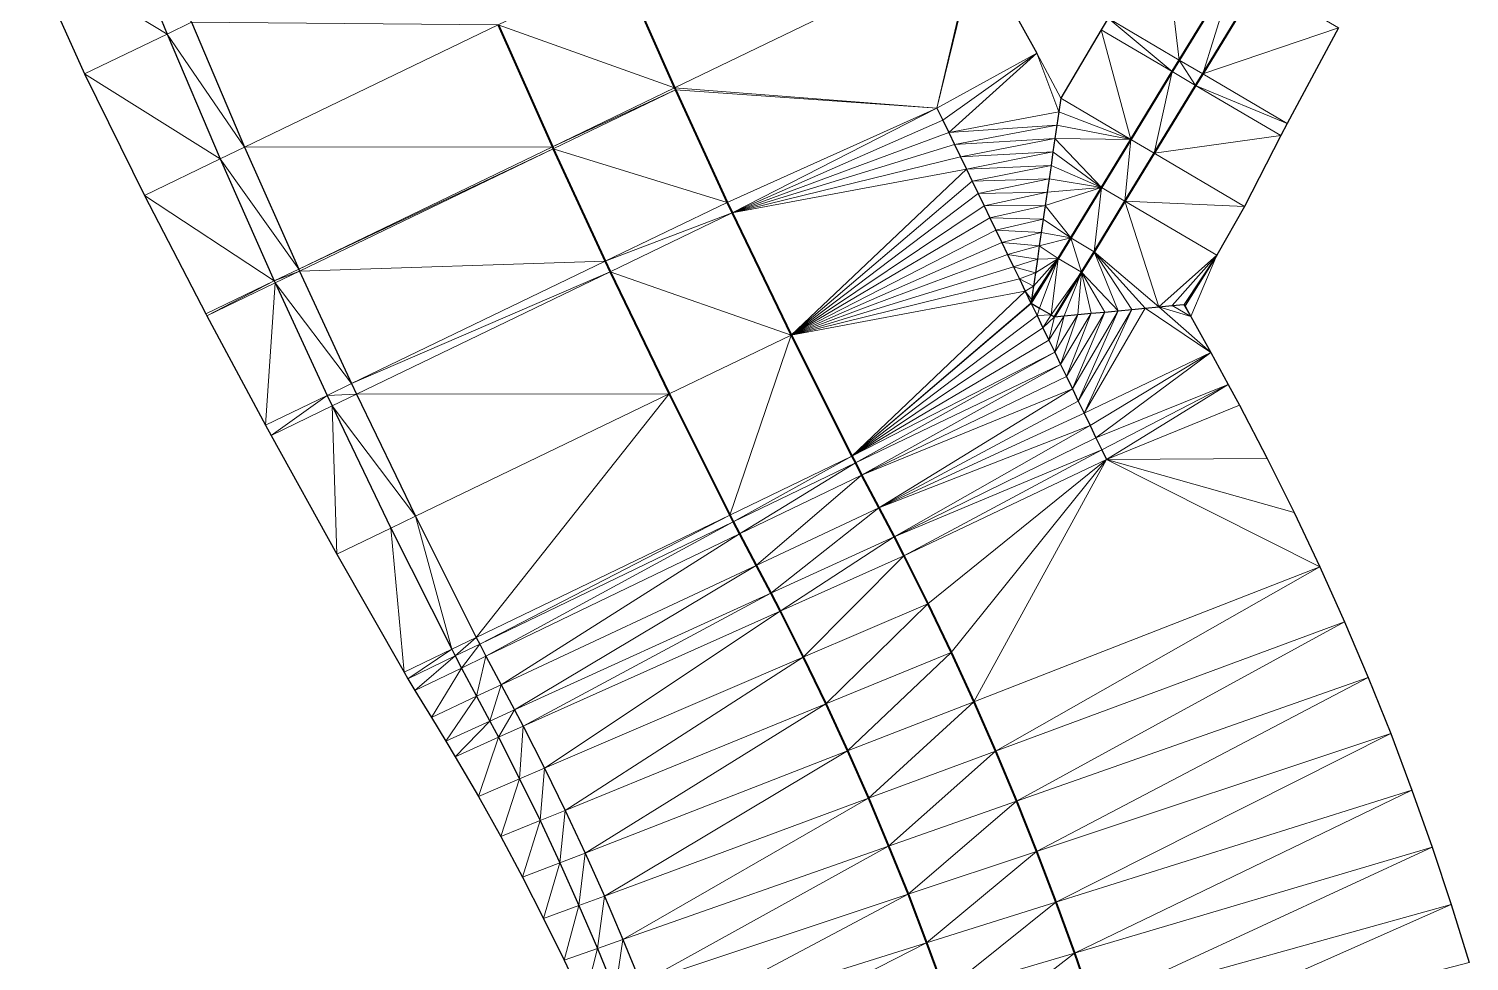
# Model space of a CAD drawing. Header units: metres. Extents: x 246428 to 246884, y 7418966 to 7419490.
# Drawn here: x 246551.1 to 246604.2, y 7419180.7 to 7419215.1 of the extents above; entities that cross this region are included whole.
import ezdxf

# ---------------------------------------------------------------- set-up
doc = ezdxf.new("R2010")
doc.units = ezdxf.units.M
doc.linetypes.add('blank name', pattern=[0])
doc.linetypes.add('HIDDEN', pattern=[9.525, 6.35, -3.175])
doc.layers.add('_12D_UNMAPPED', color=7, linetype='Continuous')
for name, color, linetype, lineweight in [('BATTER', 250, 'HIDDEN', 25), ('DRAINAGE_SWALE', 7, 'CHANNEL_DASHDOT_X4', 40), ('GRADELINES', 250, 'HIDDEN', 25)]:
    doc.layers.add(name, color=color, linetype=linetype, lineweight=lineweight)
doc.styles.get("Standard").update_dxf_attribs({"font": 'romans.shx', "width": 0.65})
doc.linetypes.add('CHANNEL_DASHDOT_X4', pattern='A,6,-1,1,-1,0.004,[">",Standard,S=4,R=0,X=0,Y=-1.7144],0.004,1,-1,6,-1,1,-1', length=20.008)

msp = doc.modelspace()

# ---------------------------------------------------------------- linework, layer by layer
at = {"layer": '_12D_UNMAPPED', "color": 3, "linetype": 'blank name', "lineweight": 0}
for points in [[(246551.092, 7419218.031, 30.997), (246554.305, 7419219.58, 31.591), (246556.193, 7419214.94, 31.571)], [(246554.305, 7419219.58, 31.591), (246557.093, 7419215.374, 31.571), (246556.193, 7419214.94, 31.571)], [(246592.93, 7419218.977, 31.875), (246593.531, 7419213.981, 31.057), (246590.901, 7419215.53, 31.871)], [(246595.616, 7419217.395, 31.125), (246593.531, 7419213.981, 31.057), (246592.93, 7419218.977, 31.875)], [(246553.149, 7419213.472, 31.008), (246551.092, 7419218.031, 30.997), (246556.193, 7419214.94, 31.571)], [(246574.908, 7419212.955, 29.7), (246572.912, 7419217.452, 29.72), (246586.018, 7419218.313, 31.756)], [(246574.908, 7419212.955, 29.7), (246586.018, 7419218.313, 31.756), (246584.59, 7419212.212, 31.093)], [(246586.018, 7419218.313, 31.756), (246586.056, 7419218.239, 31.756), (246584.59, 7419212.212, 31.093)], [(246586.056, 7419218.239, 31.756), (246588.279, 7419214.24, 31.795), (246584.59, 7419212.212, 31.093)], [(246568.409, 7419215.28, 29.82), (246572.912, 7419217.452, 29.72), (246574.908, 7419212.955, 29.7)], [(246593.531, 7419213.981, 31.057), (246595.616, 7419217.395, 31.125), (246594.393, 7419213.473, 31.037)], [(246595.616, 7419217.395, 31.125), (246596.478, 7419216.888, 31.105), (246594.393, 7419213.473, 31.037)], [(246594.393, 7419213.473, 31.037), (246596.478, 7419216.888, 31.105), (246599.4, 7419215.167, 31.953)], [(246557.093, 7419215.374, 31.571), (246559.052, 7419210.768, 31.551), (246556.193, 7419214.94, 31.571)], [(246568.409, 7419215.28, 29.82), (246559.052, 7419210.768, 31.551), (246557.093, 7419215.374, 31.571)], [(246570.404, 7419210.783, 29.8), (246559.052, 7419210.768, 31.551), (246568.409, 7419215.28, 29.82)], [(246570.404, 7419210.783, 29.8), (246568.409, 7419215.28, 29.82), (246574.908, 7419212.955, 29.7)], [(246590.901, 7419215.53, 31.871), (246593.271, 7419213.554, 31.049), (246590.647, 7419215.099, 31.863)], [(246593.531, 7419213.981, 31.057), (246593.271, 7419213.554, 31.049), (246590.901, 7419215.53, 31.871)], [(246597.508, 7419211.639, 31.941), (246594.393, 7419213.473, 31.037), (246599.4, 7419215.167, 31.953)], [(246558.151, 7419210.333, 31.551), (246553.149, 7419213.472, 31.008), (246556.193, 7419214.94, 31.571)], [(246559.052, 7419210.768, 31.551), (246558.151, 7419210.333, 31.551), (246556.193, 7419214.94, 31.571)], [(246590.647, 7419215.099, 31.863), (246591.742, 7419211.05, 30.999), (246589.158, 7419212.571, 31.811)], [(246593.271, 7419213.554, 31.049), (246591.742, 7419211.05, 30.999), (246590.647, 7419215.099, 31.863)], [(246584.59, 7419212.212, 31.093), (246588.279, 7419214.24, 31.795), (246584.807, 7419211.762, 31.09)], [(246588.279, 7419214.24, 31.795), (246585.024, 7419211.312, 31.087), (246584.807, 7419211.762, 31.09)], [(246585.024, 7419211.312, 31.087), (246588.279, 7419214.24, 31.795), (246589.086, 7419212.076, 31.748)], [(246588.279, 7419214.24, 31.795), (246589.158, 7419212.571, 31.811), (246589.158, 7419212.571, 31.809)], [(246588.279, 7419214.24, 31.795), (246589.158, 7419212.571, 31.809), (246589.086, 7419212.076, 31.748)], [(246592.603, 7419210.542, 30.979), (246591.742, 7419211.05, 30.999), (246593.271, 7419213.554, 31.049)], [(246592.603, 7419210.542, 30.979), (246593.271, 7419213.554, 31.049), (246594.133, 7419213.047, 31.029)], [(246593.271, 7419213.554, 31.049), (246593.531, 7419213.981, 31.057), (246594.133, 7419213.047, 31.029)], [(246593.531, 7419213.981, 31.057), (246594.393, 7419213.473, 31.037), (246594.133, 7419213.047, 31.029)], [(246558.151, 7419210.333, 31.551), (246555.361, 7419208.988, 31.035), (246553.149, 7419213.472, 31.008)], [(246597.28, 7419211.193, 31.942), (246592.603, 7419210.542, 30.979), (246594.133, 7419213.047, 31.029)], [(246594.393, 7419213.473, 31.037), (246597.508, 7419211.639, 31.941), (246594.133, 7419213.047, 31.029)], [(246597.508, 7419211.639, 31.941), (246597.28, 7419211.193, 31.942), (246594.133, 7419213.047, 31.029)], [(246570.404, 7419210.783, 29.8), (246574.908, 7419212.955, 29.7), (246574.942, 7419212.88, 29.7)], [(246570.438, 7419210.708, 29.8), (246570.404, 7419210.783, 29.8), (246574.942, 7419212.88, 29.7)], [(246576.858, 7419208.732, 29.682), (246570.438, 7419210.708, 29.8), (246574.942, 7419212.88, 29.7)], [(246574.942, 7419212.88, 29.7), (246574.908, 7419212.955, 29.7), (246584.59, 7419212.212, 31.093)], [(246576.858, 7419208.732, 29.682), (246574.942, 7419212.88, 29.7), (246584.59, 7419212.212, 31.093)], [(246589.158, 7419212.571, 31.811), (246591.742, 7419211.05, 30.999), (246589.086, 7419212.076, 31.748)], [(246589.158, 7419212.571, 31.809), (246589.158, 7419212.571, 31.811), (246589.086, 7419212.076, 31.748)], [(246577.042, 7419208.341, 29.68), (246576.858, 7419208.732, 29.682), (246584.59, 7419212.212, 31.093)], [(246576.858, 7419208.732, 29.682), (246576.858, 7419208.732, 29.682), (246584.59, 7419212.212, 31.093)], [(246577.042, 7419208.341, 29.68), (246584.59, 7419212.212, 31.093), (246584.807, 7419211.762, 31.09)], [(246589.014, 7419211.581, 31.687), (246585.024, 7419211.312, 31.087), (246589.086, 7419212.076, 31.748)], [(246591.742, 7419211.05, 30.999), (246589.014, 7419211.581, 31.687), (246589.086, 7419212.076, 31.748)], [(246591.742, 7419211.05, 30.999), (246591.742, 7419211.05, 30.999), (246589.086, 7419212.076, 31.748)], [(246585.024, 7419211.312, 31.087), (246577.042, 7419208.341, 29.68), (246584.807, 7419211.762, 31.09)], [(246585.024, 7419211.312, 31.087), (246589.014, 7419211.581, 31.687), (246585.241, 7419210.861, 31.084)], [(246589.014, 7419211.581, 31.687), (246588.942, 7419211.087, 31.626), (246585.241, 7419210.861, 31.084)], [(246589.014, 7419211.581, 31.687), (246591.742, 7419211.05, 30.999), (246588.942, 7419211.087, 31.626)], [(246577.042, 7419208.341, 29.68), (246585.024, 7419211.312, 31.087), (246585.241, 7419210.861, 31.084)], [(246585.241, 7419210.861, 31.084), (246588.942, 7419211.087, 31.626), (246585.458, 7419210.411, 31.081)], [(246588.942, 7419211.087, 31.626), (246588.87, 7419210.592, 31.565), (246585.458, 7419210.411, 31.081)], [(246588.942, 7419211.087, 31.626), (246590.665, 7419209.286, 30.965), (246588.87, 7419210.592, 31.565)], [(246591.742, 7419211.05, 30.999), (246590.665, 7419209.286, 30.965), (246588.942, 7419211.087, 31.626)], [(246590.665, 7419209.286, 30.965), (246591.742, 7419211.05, 30.999), (246591.527, 7419208.779, 30.945)], [(246591.742, 7419211.05, 30.999), (246592.603, 7419210.542, 30.979), (246591.527, 7419208.779, 30.945)], [(246591.742, 7419211.05, 30.999), (246591.742, 7419211.05, 30.999), (246592.603, 7419210.542, 30.979)], [(246591.742, 7419211.05, 30.999), (246592.603, 7419210.542, 30.979), (246592.603, 7419210.542, 30.979)], [(246597.28, 7419211.193, 31.942), (246595.929, 7419208.584, 31.944), (246592.603, 7419210.542, 30.979)], [(246559.052, 7419210.768, 31.551), (246561.047, 7419206.271, 31.532), (246558.151, 7419210.333, 31.551)], [(246561.047, 7419206.271, 31.532), (246559.052, 7419210.768, 31.551), (246570.404, 7419210.783, 29.8)], [(246561.047, 7419206.271, 31.532), (246570.404, 7419210.783, 29.8), (246570.438, 7419210.708, 29.8)], [(246561.082, 7419206.195, 31.531), (246561.047, 7419206.271, 31.532), (246570.438, 7419210.708, 29.8)], [(246561.082, 7419206.195, 31.531), (246570.438, 7419210.708, 29.8), (246572.354, 7419206.56, 29.782)], [(246570.438, 7419210.708, 29.8), (246576.858, 7419208.732, 29.682), (246572.354, 7419206.56, 29.782)], [(246577.042, 7419208.341, 29.68), (246585.241, 7419210.861, 31.084), (246585.458, 7419210.411, 31.081)], [(246577.042, 7419208.341, 29.68), (246585.458, 7419210.411, 31.081), (246585.676, 7419209.961, 31.078)], [(246585.458, 7419210.411, 31.081), (246588.87, 7419210.592, 31.565), (246585.676, 7419209.961, 31.078)], [(246588.87, 7419210.592, 31.565), (246588.798, 7419210.097, 31.505), (246585.676, 7419209.961, 31.078)], [(246588.87, 7419210.592, 31.565), (246590.665, 7419209.286, 30.965), (246588.798, 7419210.097, 31.505)], [(246592.603, 7419210.542, 30.979), (246595.929, 7419208.584, 31.944), (246591.527, 7419208.779, 30.945)], [(246592.603, 7419210.542, 30.979), (246595.929, 7419208.584, 31.944), (246592.603, 7419210.542, 30.979)], [(246595.929, 7419208.584, 31.944), (246595.929, 7419208.584, 31.944), (246592.603, 7419210.542, 30.979)], [(246555.361, 7419208.988, 31.035), (246558.151, 7419210.333, 31.551), (246560.147, 7419205.837, 31.532)], [(246558.151, 7419210.333, 31.551), (246561.047, 7419206.271, 31.532), (246560.147, 7419205.837, 31.532)], [(246579.213, 7419203.837, 29.66), (246577.042, 7419208.341, 29.68), (246585.676, 7419209.961, 31.078)], [(246579.213, 7419203.837, 29.66), (246585.676, 7419209.961, 31.078), (246585.893, 7419209.51, 31.075)], [(246585.676, 7419209.961, 31.078), (246588.798, 7419210.097, 31.505), (246585.893, 7419209.51, 31.075)], [(246588.798, 7419210.097, 31.505), (246588.726, 7419209.602, 31.444), (246585.893, 7419209.51, 31.075)], [(246588.798, 7419210.097, 31.505), (246590.665, 7419209.286, 30.965), (246588.726, 7419209.602, 31.444)], [(246579.213, 7419203.837, 29.66), (246585.893, 7419209.51, 31.075), (246586.11, 7419209.06, 31.072)], [(246585.893, 7419209.51, 31.075), (246588.726, 7419209.602, 31.444), (246586.11, 7419209.06, 31.072)], [(246588.726, 7419209.602, 31.444), (246588.654, 7419209.108, 31.383), (246586.11, 7419209.06, 31.072)], [(246590.665, 7419209.286, 30.965), (246589.526, 7419207.421, 30.928), (246588.582, 7419208.613, 31.322)], [(246588.654, 7419209.108, 31.383), (246590.665, 7419209.286, 30.965), (246588.582, 7419208.613, 31.322)], [(246588.726, 7419209.602, 31.444), (246590.665, 7419209.286, 30.965), (246588.654, 7419209.108, 31.383)], [(246589.526, 7419207.421, 30.928), (246590.665, 7419209.286, 30.965), (246590.388, 7419206.913, 30.908)], [(246590.665, 7419209.286, 30.965), (246591.527, 7419208.779, 30.945), (246590.388, 7419206.913, 30.908)], [(246555.361, 7419208.988, 31.035), (246560.147, 7419205.837, 31.532), (246557.617, 7419204.617, 31.064)], [(246579.213, 7419203.837, 29.66), (246586.11, 7419209.06, 31.072), (246586.327, 7419208.609, 31.069)], [(246586.11, 7419209.06, 31.072), (246588.654, 7419209.108, 31.383), (246586.327, 7419208.609, 31.069)], [(246588.654, 7419209.108, 31.383), (246588.582, 7419208.613, 31.322), (246586.327, 7419208.609, 31.069)], [(246590.388, 7419206.913, 30.908), (246591.527, 7419208.779, 30.945), (246592.771, 7419204.876, 31.683)], [(246595.929, 7419208.584, 31.944), (246594.916, 7419206.783, 31.928), (246591.527, 7419208.779, 30.945)], [(246591.527, 7419208.779, 30.945), (246594.916, 7419206.783, 31.928), (246592.771, 7419204.876, 31.683)], [(246576.858, 7419208.732, 29.682), (246577.042, 7419208.341, 29.68), (246572.354, 7419206.56, 29.782)], [(246572.354, 7419206.56, 29.782), (246576.858, 7419208.732, 29.682), (246572.354, 7419206.56, 29.782)], [(246576.858, 7419208.732, 29.682), (246576.858, 7419208.732, 29.682), (246572.354, 7419206.56, 29.782)], [(246572.354, 7419206.56, 29.782), (246577.042, 7419208.341, 29.68), (246572.539, 7419206.169, 29.78)], [(246577.042, 7419208.341, 29.68), (246579.213, 7419203.837, 29.66), (246572.539, 7419206.169, 29.78)], [(246579.213, 7419203.837, 29.66), (246586.327, 7419208.609, 31.069), (246586.544, 7419208.159, 31.066)], [(246586.327, 7419208.609, 31.069), (246588.582, 7419208.613, 31.322), (246586.544, 7419208.159, 31.066)], [(246588.582, 7419208.613, 31.322), (246588.51, 7419208.118, 31.261), (246586.544, 7419208.159, 31.066)], [(246588.582, 7419208.613, 31.322), (246589.526, 7419207.421, 30.928), (246588.51, 7419208.118, 31.261)], [(246579.213, 7419203.837, 29.66), (246586.544, 7419208.159, 31.066), (246586.762, 7419207.709, 31.063)], [(246579.213, 7419203.837, 29.66), (246586.762, 7419207.709, 31.063), (246586.979, 7419207.258, 31.06)], [(246586.544, 7419208.159, 31.066), (246588.51, 7419208.118, 31.261), (246586.762, 7419207.709, 31.063)], [(246588.51, 7419208.118, 31.261), (246588.438, 7419207.623, 31.201), (246586.762, 7419207.709, 31.063)], [(246586.762, 7419207.709, 31.063), (246588.438, 7419207.623, 31.201), (246586.979, 7419207.258, 31.06)], [(246588.51, 7419208.118, 31.261), (246589.526, 7419207.421, 30.928), (246588.438, 7419207.623, 31.201)], [(246579.213, 7419203.837, 29.66), (246586.979, 7419207.258, 31.06), (246587.196, 7419206.808, 31.057)], [(246588.438, 7419207.623, 31.201), (246588.366, 7419207.128, 31.14), (246586.979, 7419207.258, 31.06)], [(246586.979, 7419207.258, 31.06), (246588.366, 7419207.128, 31.14), (246587.196, 7419206.808, 31.057)], [(246588.438, 7419207.623, 31.201), (246589.526, 7419207.421, 30.928), (246588.366, 7419207.128, 31.14)], [(246589.526, 7419207.421, 30.928), (246589.061, 7419206.659, 30.913), (246588.366, 7419207.128, 31.14)], [(246589.526, 7419207.421, 30.928), (246589.526, 7419207.421, 30.928), (246588.438, 7419207.623, 31.201)], [(246589.061, 7419206.659, 30.913), (246589.526, 7419207.421, 30.928), (246589.922, 7419206.152, 30.893)], [(246589.526, 7419207.421, 30.928), (246589.526, 7419207.421, 30.928), (246590.388, 7419206.913, 30.908)], [(246589.526, 7419207.421, 30.928), (246590.388, 7419206.913, 30.908), (246590.388, 7419206.913, 30.908)], [(246589.526, 7419207.421, 30.928), (246590.388, 7419206.913, 30.908), (246589.922, 7419206.152, 30.893)], [(246579.213, 7419203.837, 29.66), (246587.196, 7419206.808, 31.057), (246587.413, 7419206.358, 31.054)], [(246588.366, 7419207.128, 31.14), (246588.294, 7419206.634, 31.079), (246587.196, 7419206.808, 31.057)], [(246587.196, 7419206.808, 31.057), (246588.294, 7419206.634, 31.079), (246587.413, 7419206.358, 31.054)], [(246588.294, 7419206.634, 31.079), (246588.222, 7419206.139, 31.018), (246587.413, 7419206.358, 31.054)], [(246588.059, 7419205.018, 30.88), (246588.078, 7419205.149, 30.896), (246589.061, 7419206.659, 30.913)], [(246588.072, 7419205.011, 30.879), (246588.059, 7419205.018, 30.88), (246589.061, 7419206.659, 30.913)], [(246588.376, 7419204.832, 30.872), (246588.072, 7419205.011, 30.879), (246589.061, 7419206.659, 30.913)], [(246588.078, 7419205.149, 30.896), (246588.15, 7419205.644, 30.957), (246589.061, 7419206.659, 30.913)], [(246588.222, 7419206.139, 31.018), (246589.061, 7419206.659, 30.913), (246588.15, 7419205.644, 30.957)], [(246588.294, 7419206.634, 31.079), (246589.061, 7419206.659, 30.913), (246588.222, 7419206.139, 31.018)], [(246588.366, 7419207.128, 31.14), (246589.061, 7419206.659, 30.913), (246588.294, 7419206.634, 31.079)], [(246588.807, 7419204.578, 30.863), (246588.376, 7419204.832, 30.872), (246589.061, 7419206.659, 30.913)], [(246588.807, 7419204.578, 30.863), (246589.061, 7419206.659, 30.913), (246589.922, 7419206.152, 30.893)], [(246589.922, 7419206.152, 30.893), (246590.388, 7419206.913, 30.908), (246591.278, 7419204.734, 31.364)], [(246591.776, 7419204.781, 31.47), (246590.388, 7419206.913, 30.908), (246592.273, 7419204.829, 31.577)], [(246591.278, 7419204.734, 31.364), (246590.388, 7419206.913, 30.908), (246591.776, 7419204.781, 31.47)], [(246590.388, 7419206.913, 30.908), (246590.388, 7419206.913, 30.908), (246591.776, 7419204.781, 31.47)], [(246592.273, 7419204.829, 31.577), (246590.388, 7419206.913, 30.908), (246592.771, 7419204.876, 31.683)], [(246592.771, 7419204.876, 31.683), (246594.916, 7419206.783, 31.928), (246593.269, 7419204.923, 31.79)], [(246594.916, 7419206.783, 31.928), (246593.711, 7419204.969, 31.883), (246593.269, 7419204.923, 31.79)], [(246594.916, 7419206.783, 31.928), (246593.751, 7419204.933, 31.884), (246593.711, 7419204.969, 31.883)], [(246593.751, 7419204.933, 31.884), (246594.916, 7419206.783, 31.928), (246593.952, 7419204.528, 31.883)], [(246561.047, 7419206.271, 31.532), (246561.082, 7419206.195, 31.531), (246560.147, 7419205.837, 31.532)], [(246560.147, 7419205.837, 31.532), (246561.082, 7419206.195, 31.531), (246560.181, 7419205.761, 31.531)], [(246561.082, 7419206.195, 31.531), (246562.998, 7419202.048, 31.513), (246560.181, 7419205.761, 31.531)], [(246562.998, 7419202.048, 31.513), (246561.082, 7419206.195, 31.531), (246572.354, 7419206.56, 29.782)], [(246562.998, 7419202.048, 31.513), (246572.354, 7419206.56, 29.782), (246572.539, 7419206.169, 29.78)], [(246562.998, 7419202.048, 31.513), (246572.354, 7419206.56, 29.782), (246572.354, 7419206.56, 29.782)], [(246562.998, 7419202.048, 31.513), (246562.998, 7419202.048, 31.513), (246572.354, 7419206.56, 29.782)], [(246563.182, 7419201.657, 31.511), (246562.998, 7419202.048, 31.513), (246572.539, 7419206.169, 29.78)], [(246563.182, 7419201.657, 31.511), (246572.539, 7419206.169, 29.78), (246574.71, 7419201.665, 29.76)], [(246572.539, 7419206.169, 29.78), (246579.213, 7419203.837, 29.66), (246574.71, 7419201.665, 29.76)], [(246579.213, 7419203.837, 29.66), (246587.413, 7419206.358, 31.054), (246587.63, 7419205.907, 31.052)], [(246587.413, 7419206.358, 31.054), (246588.222, 7419206.139, 31.018), (246587.63, 7419205.907, 31.052)], [(246588.222, 7419206.139, 31.018), (246588.15, 7419205.644, 30.957), (246587.63, 7419205.907, 31.052)], [(246588.921, 7419204.511, 30.86), (246588.807, 7419204.578, 30.863), (246589.922, 7419206.152, 30.893)], [(246588.928, 7419204.512, 30.861), (246588.921, 7419204.511, 30.86), (246589.922, 7419206.152, 30.893)], [(246588.928, 7419204.512, 30.861), (246589.922, 7419206.152, 30.893), (246589.287, 7419204.546, 30.938)], [(246589.287, 7419204.546, 30.938), (246589.922, 7419206.152, 30.893), (246589.785, 7419204.593, 31.044)], [(246589.785, 7419204.593, 31.044), (246589.922, 7419206.152, 30.893), (246590.282, 7419204.64, 31.151)], [(246590.282, 7419204.64, 31.151), (246589.922, 7419206.152, 30.893), (246590.78, 7419204.687, 31.257)], [(246590.78, 7419204.687, 31.257), (246589.922, 7419206.152, 30.893), (246591.278, 7419204.734, 31.364)], [(246557.617, 7419204.617, 31.064), (246560.147, 7419205.837, 31.532), (246557.656, 7419204.543, 31.064)], [(246560.147, 7419205.837, 31.532), (246560.181, 7419205.761, 31.531), (246557.656, 7419204.543, 31.064)], [(246557.656, 7419204.543, 31.064), (246560.181, 7419205.761, 31.531), (246559.82, 7419200.516, 31.092)], [(246560.181, 7419205.761, 31.531), (246562.097, 7419201.614, 31.513), (246559.82, 7419200.516, 31.092)], [(246560.181, 7419205.761, 31.531), (246562.998, 7419202.048, 31.513), (246562.097, 7419201.614, 31.513)], [(246579.213, 7419203.837, 29.66), (246587.63, 7419205.907, 31.052), (246587.847, 7419205.457, 31.049)], [(246587.63, 7419205.907, 31.052), (246588.15, 7419205.644, 30.957), (246587.847, 7419205.457, 31.049)], [(246588.15, 7419205.644, 30.957), (246588.078, 7419205.149, 30.896), (246587.847, 7419205.457, 31.049)], [(246581.455, 7419199.367, 29.64), (246579.213, 7419203.837, 29.66), (246587.847, 7419205.457, 31.049)], [(246588.059, 7419205.018, 30.88), (246581.455, 7419199.367, 29.64), (246587.847, 7419205.457, 31.049)], [(246588.078, 7419205.149, 30.896), (246588.059, 7419205.018, 30.88), (246587.847, 7419205.457, 31.049)], [(246581.455, 7419199.367, 29.64), (246588.059, 7419205.018, 30.88), (246588.065, 7419205.007, 31.046)], [(246581.455, 7419199.367, 29.64), (246588.065, 7419205.007, 31.046), (246588.282, 7419204.556, 31.043)], [(246581.455, 7419199.367, 29.64), (246588.282, 7419204.556, 31.043), (246588.499, 7419204.106, 31.04)], [(246588.059, 7419205.018, 30.88), (246588.072, 7419205.011, 30.879), (246588.065, 7419205.007, 31.046)], [(246588.072, 7419205.011, 30.879), (246588.376, 7419204.832, 30.872), (246588.065, 7419205.007, 31.046)], [(246588.065, 7419205.007, 31.046), (246588.376, 7419204.832, 30.872), (246588.282, 7419204.556, 31.043)], [(246588.376, 7419204.832, 30.872), (246588.807, 7419204.578, 30.863), (246588.282, 7419204.556, 31.043)], [(246588.282, 7419204.556, 31.043), (246588.807, 7419204.578, 30.863), (246588.499, 7419204.106, 31.04)], [(246588.807, 7419204.578, 30.863), (246588.921, 7419204.511, 30.86), (246588.499, 7419204.106, 31.04)], [(246588.499, 7419204.106, 31.04), (246588.921, 7419204.511, 30.86), (246588.716, 7419203.655, 31.037)], [(246588.928, 7419204.512, 30.861), (246589.287, 7419204.546, 30.938), (246588.716, 7419203.655, 31.037)], [(246588.716, 7419203.655, 31.037), (246589.287, 7419204.546, 30.938), (246588.933, 7419203.205, 31.034)], [(246588.921, 7419204.511, 30.86), (246588.928, 7419204.512, 30.861), (246588.716, 7419203.655, 31.037)], [(246588.933, 7419203.205, 31.034), (246589.785, 7419204.593, 31.044), (246589.151, 7419202.755, 31.031)], [(246589.287, 7419204.546, 30.938), (246589.785, 7419204.593, 31.044), (246588.933, 7419203.205, 31.034)], [(246589.785, 7419204.593, 31.044), (246590.282, 7419204.64, 31.151), (246589.151, 7419202.755, 31.031)], [(246589.151, 7419202.755, 31.031), (246590.282, 7419204.64, 31.151), (246589.368, 7419202.304, 31.028)], [(246590.282, 7419204.64, 31.151), (246590.78, 7419204.687, 31.257), (246589.368, 7419202.304, 31.028)], [(246589.368, 7419202.304, 31.028), (246590.78, 7419204.687, 31.257), (246589.585, 7419201.854, 31.025)], [(246589.585, 7419201.854, 31.025), (246591.278, 7419204.734, 31.364), (246589.802, 7419201.404, 31.022)], [(246590.78, 7419204.687, 31.257), (246591.278, 7419204.734, 31.364), (246589.585, 7419201.854, 31.025)], [(246591.278, 7419204.734, 31.364), (246591.776, 7419204.781, 31.47), (246589.802, 7419201.404, 31.022)], [(246589.802, 7419201.404, 31.022), (246591.776, 7419204.781, 31.47), (246590.019, 7419200.953, 31.019)], [(246591.776, 7419204.781, 31.47), (246592.273, 7419204.829, 31.577), (246590.019, 7419200.953, 31.019)], [(246592.273, 7419204.829, 31.577), (246594.691, 7419203.197, 31.884), (246590.019, 7419200.953, 31.019)], [(246594.691, 7419203.197, 31.884), (246592.273, 7419204.829, 31.577), (246592.771, 7419204.876, 31.683)], [(246593.952, 7419204.528, 31.883), (246592.771, 7419204.876, 31.683), (246593.269, 7419204.923, 31.79)], [(246593.952, 7419204.528, 31.883), (246594.691, 7419203.197, 31.884), (246592.771, 7419204.876, 31.683)], [(246593.269, 7419204.923, 31.79), (246593.711, 7419204.969, 31.883), (246593.699, 7419204.964, 31.882)], [(246593.699, 7419204.964, 31.882), (246593.952, 7419204.528, 31.883), (246593.269, 7419204.923, 31.79)], [(246593.711, 7419204.969, 31.883), (246593.952, 7419204.528, 31.883), (246593.699, 7419204.964, 31.882)], [(246593.711, 7419204.969, 31.883), (246593.751, 7419204.933, 31.884), (246593.952, 7419204.528, 31.883)], [(246581.455, 7419199.367, 29.64), (246588.499, 7419204.106, 31.04), (246588.716, 7419203.655, 31.037)], [(246574.71, 7419201.665, 29.76), (246579.213, 7419203.837, 29.66), (246576.951, 7419197.195, 29.74)], [(246579.213, 7419203.837, 29.66), (246581.455, 7419199.367, 29.64), (246576.951, 7419197.195, 29.74)], [(246581.455, 7419199.367, 29.64), (246588.716, 7419203.655, 31.037), (246588.933, 7419203.205, 31.034)], [(246581.582, 7419199.12, 29.639), (246581.455, 7419199.367, 29.64), (246588.933, 7419203.205, 31.034)], [(246581.582, 7419199.12, 29.639), (246588.933, 7419203.205, 31.034), (246589.151, 7419202.755, 31.031)], [(246590.019, 7419200.953, 31.019), (246594.691, 7419203.197, 31.884), (246590.237, 7419200.503, 31.016)], [(246590.237, 7419200.503, 31.016), (246594.691, 7419203.197, 31.884), (246590.454, 7419200.053, 31.013)], [(246594.691, 7419203.197, 31.884), (246595.336, 7419202.017, 31.885), (246590.454, 7419200.053, 31.013)], [(246581.811, 7419198.673, 29.637), (246581.582, 7419199.12, 29.639), (246589.151, 7419202.755, 31.031)], [(246581.582, 7419199.12, 29.639), (246581.582, 7419199.12, 29.639), (246589.151, 7419202.755, 31.031)], [(246581.811, 7419198.673, 29.637), (246589.151, 7419202.755, 31.031), (246589.368, 7419202.304, 31.028)], [(246562.097, 7419201.614, 31.513), (246562.998, 7419202.048, 31.513), (246562.097, 7419201.613, 31.513)], [(246562.998, 7419202.048, 31.513), (246562.998, 7419202.048, 31.513), (246562.097, 7419201.614, 31.513)], [(246562.998, 7419202.048, 31.513), (246563.182, 7419201.657, 31.511), (246562.097, 7419201.613, 31.513)], [(246581.811, 7419198.673, 29.637), (246589.368, 7419202.304, 31.028), (246589.585, 7419201.854, 31.025)], [(246582.449, 7419197.465, 29.631), (246581.811, 7419198.673, 29.637), (246589.585, 7419201.854, 31.025)], [(246582.449, 7419197.465, 29.631), (246589.585, 7419201.854, 31.025), (246589.802, 7419201.404, 31.022)], [(246590.454, 7419200.053, 31.013), (246595.336, 7419202.017, 31.885), (246590.671, 7419199.602, 31.01)], [(246590.671, 7419199.602, 31.01), (246595.336, 7419202.017, 31.885), (246590.843, 7419199.245, 31.008)], [(246595.336, 7419202.017, 31.885), (246595.749, 7419201.25, 31.885), (246590.843, 7419199.245, 31.008)], [(246559.82, 7419200.516, 31.092), (246562.097, 7419201.614, 31.513), (246559.821, 7419200.516, 31.092)], [(246562.097, 7419201.614, 31.513), (246562.097, 7419201.613, 31.513), (246559.821, 7419200.516, 31.092)], [(246559.821, 7419200.516, 31.092), (246562.097, 7419201.613, 31.513), (246560.026, 7419200.135, 31.094)], [(246562.097, 7419201.613, 31.513), (246562.281, 7419201.223, 31.511), (246560.026, 7419200.135, 31.094)], [(246562.097, 7419201.613, 31.513), (246563.182, 7419201.657, 31.511), (246562.281, 7419201.223, 31.511)], [(246563.182, 7419201.657, 31.511), (246565.353, 7419197.153, 31.491), (246562.281, 7419201.223, 31.511)], [(246565.353, 7419197.153, 31.491), (246563.182, 7419201.657, 31.511), (246574.71, 7419201.665, 29.76)], [(246567.597, 7419192.684, 31.471), (246565.353, 7419197.153, 31.491), (246574.71, 7419201.665, 29.76)], [(246567.597, 7419192.684, 31.471), (246574.71, 7419201.665, 29.76), (246576.951, 7419197.195, 29.74)], [(246582.449, 7419197.465, 29.631), (246589.802, 7419201.404, 31.022), (246590.019, 7419200.953, 31.019)], [(246560.026, 7419200.135, 31.094), (246562.281, 7419201.223, 31.511), (246562.45, 7419195.753, 31.121)], [(246562.281, 7419201.223, 31.511), (246565.353, 7419197.153, 31.491), (246564.452, 7419196.719, 31.491)], [(246562.281, 7419201.223, 31.511), (246564.452, 7419196.719, 31.491), (246562.45, 7419195.753, 31.121)], [(246582.449, 7419197.465, 29.631), (246590.019, 7419200.953, 31.019), (246590.237, 7419200.503, 31.016)], [(246595.749, 7419201.25, 31.885), (246596.774, 7419199.282, 31.885), (246590.843, 7419199.245, 31.008)], [(246583.007, 7419196.396, 29.627), (246582.449, 7419197.465, 29.631), (246590.237, 7419200.503, 31.016)], [(246583.007, 7419196.396, 29.627), (246590.237, 7419200.503, 31.016), (246590.454, 7419200.053, 31.013)], [(246583.007, 7419196.396, 29.627), (246590.454, 7419200.053, 31.013), (246590.671, 7419199.602, 31.01)], [(246576.951, 7419197.195, 29.74), (246581.455, 7419199.367, 29.64), (246577.078, 7419196.948, 29.739)], [(246581.455, 7419199.367, 29.64), (246581.582, 7419199.12, 29.639), (246577.078, 7419196.948, 29.739)], [(246583.365, 7419195.701, 29.623), (246583.007, 7419196.396, 29.627), (246590.671, 7419199.602, 31.01)], [(246583.365, 7419195.701, 29.623), (246590.671, 7419199.602, 31.01), (246590.843, 7419199.245, 31.008)], [(246584.256, 7419193.923, 29.615), (246583.365, 7419195.701, 29.623), (246590.843, 7419199.245, 31.008)], [(246585.118, 7419192.128, 29.607), (246584.256, 7419193.923, 29.615), (246590.843, 7419199.245, 31.008)], [(246585.95, 7419190.317, 29.6), (246585.118, 7419192.128, 29.607), (246590.843, 7419199.245, 31.008)], [(246598.711, 7419195.284, 31.882), (246585.95, 7419190.317, 29.6), (246590.843, 7419199.245, 31.008)], [(246596.774, 7419199.282, 31.885), (246597.761, 7419197.293, 31.884), (246590.843, 7419199.245, 31.008)], [(246597.761, 7419197.293, 31.884), (246598.711, 7419195.284, 31.882), (246590.843, 7419199.245, 31.008)], [(246577.078, 7419196.948, 29.739), (246581.582, 7419199.12, 29.639), (246577.078, 7419196.948, 29.739)], [(246581.582, 7419199.12, 29.639), (246581.582, 7419199.12, 29.639), (246577.078, 7419196.948, 29.739)], [(246577.078, 7419196.948, 29.739), (246581.582, 7419199.12, 29.639), (246577.308, 7419196.501, 29.737)], [(246581.582, 7419199.12, 29.639), (246581.811, 7419198.673, 29.637), (246577.308, 7419196.501, 29.737)], [(246577.308, 7419196.501, 29.737), (246581.811, 7419198.673, 29.637), (246577.921, 7419195.345, 29.731)], [(246581.811, 7419198.673, 29.637), (246582.449, 7419197.465, 29.631), (246577.921, 7419195.345, 29.731)], [(246565.353, 7419197.153, 31.491), (246566.696, 7419192.25, 31.471), (246564.452, 7419196.719, 31.491)], [(246567.597, 7419192.684, 31.471), (246566.696, 7419192.25, 31.471), (246565.353, 7419197.153, 31.491)], [(246567.724, 7419192.437, 31.47), (246567.597, 7419192.684, 31.471), (246576.951, 7419197.195, 29.74)], [(246567.724, 7419192.437, 31.47), (246567.724, 7419192.437, 31.47), (246576.951, 7419197.195, 29.74)], [(246567.724, 7419192.437, 31.47), (246576.951, 7419197.195, 29.74), (246577.078, 7419196.948, 29.739)], [(246582.449, 7419197.465, 29.631), (246578.458, 7419194.322, 29.727), (246577.921, 7419195.345, 29.731)], [(246578.458, 7419194.322, 29.727), (246582.449, 7419197.465, 29.631), (246583.007, 7419196.396, 29.627)], [(246564.452, 7419196.719, 31.491), (246564.933, 7419191.4, 31.145), (246562.45, 7419195.753, 31.121)], [(246566.696, 7419192.25, 31.471), (246564.933, 7419191.4, 31.145), (246564.452, 7419196.719, 31.491)], [(246567.955, 7419191.99, 31.467), (246567.724, 7419192.437, 31.47), (246577.078, 7419196.948, 29.739)], [(246567.955, 7419191.99, 31.467), (246577.078, 7419196.948, 29.739), (246577.078, 7419196.948, 29.739)], [(246567.955, 7419191.99, 31.467), (246577.078, 7419196.948, 29.739), (246577.308, 7419196.501, 29.737)], [(246568.516, 7419190.942, 31.462), (246567.955, 7419191.99, 31.467), (246577.308, 7419196.501, 29.737)], [(246568.516, 7419190.942, 31.462), (246577.308, 7419196.501, 29.737), (246577.921, 7419195.345, 29.731)], [(246578.802, 7419193.657, 29.723), (246578.458, 7419194.322, 29.727), (246583.007, 7419196.396, 29.627)], [(246578.802, 7419193.657, 29.723), (246583.007, 7419196.396, 29.627), (246583.365, 7419195.701, 29.623)], [(246579.66, 7419191.955, 29.715), (246578.802, 7419193.657, 29.723), (246583.365, 7419195.701, 29.623)], [(246584.256, 7419193.923, 29.615), (246579.66, 7419191.955, 29.715), (246583.365, 7419195.701, 29.623)], [(246569.009, 7419190.014, 31.457), (246568.516, 7419190.942, 31.462), (246577.921, 7419195.345, 29.731)], [(246578.458, 7419194.322, 29.727), (246569.009, 7419190.014, 31.457), (246577.921, 7419195.345, 29.731)], [(246586.753, 7419188.491, 29.592), (246585.95, 7419190.317, 29.6), (246598.711, 7419195.284, 31.882)], [(246599.624, 7419193.256, 31.879), (246586.753, 7419188.491, 29.592), (246598.711, 7419195.284, 31.882)], [(246569.325, 7419189.411, 31.454), (246569.009, 7419190.014, 31.457), (246578.458, 7419194.322, 29.727)], [(246569.325, 7419189.411, 31.454), (246578.458, 7419194.322, 29.727), (246578.802, 7419193.657, 29.723)], [(246579.66, 7419191.955, 29.715), (246584.256, 7419193.923, 29.615), (246580.489, 7419190.236, 29.707)], [(246584.256, 7419193.923, 29.615), (246585.118, 7419192.128, 29.607), (246580.489, 7419190.236, 29.707)], [(246570.113, 7419187.867, 31.446), (246569.325, 7419189.411, 31.454), (246578.802, 7419193.657, 29.723)], [(246570.113, 7419187.867, 31.446), (246578.802, 7419193.657, 29.723), (246579.66, 7419191.955, 29.715)], [(246586.753, 7419188.491, 29.592), (246599.624, 7419193.256, 31.879), (246587.525, 7419186.65, 29.584)], [(246587.525, 7419186.65, 29.584), (246599.624, 7419193.256, 31.879), (246600.498, 7419191.208, 31.875)], [(246566.696, 7419192.25, 31.471), (246567.597, 7419192.684, 31.471), (246566.823, 7419192.003, 31.47)], [(246567.597, 7419192.684, 31.471), (246567.724, 7419192.437, 31.47), (246566.823, 7419192.003, 31.47)], [(246567.724, 7419192.437, 31.47), (246567.724, 7419192.437, 31.47), (246566.823, 7419192.003, 31.47)], [(246566.823, 7419192.003, 31.47), (246567.724, 7419192.437, 31.47), (246566.823, 7419192.003, 31.47)], [(246566.823, 7419192.003, 31.47), (246567.724, 7419192.437, 31.47), (246567.054, 7419191.556, 31.467)], [(246567.724, 7419192.437, 31.47), (246567.955, 7419191.99, 31.467), (246567.054, 7419191.556, 31.467)], [(246564.933, 7419191.4, 31.145), (246566.696, 7419192.25, 31.471), (246565.074, 7419191.159, 31.146)], [(246566.696, 7419192.25, 31.471), (246566.823, 7419192.003, 31.47), (246565.074, 7419191.159, 31.146)], [(246565.074, 7419191.159, 31.146), (246566.823, 7419192.003, 31.47), (246565.33, 7419190.725, 31.148)], [(246566.823, 7419192.003, 31.47), (246566.823, 7419192.003, 31.47), (246565.074, 7419191.159, 31.146)], [(246565.074, 7419191.159, 31.146), (246566.823, 7419192.003, 31.47), (246565.074, 7419191.159, 31.146)], [(246566.823, 7419192.003, 31.47), (246567.054, 7419191.556, 31.467), (246565.33, 7419190.725, 31.148)], [(246567.054, 7419191.556, 31.467), (246567.955, 7419191.99, 31.467), (246567.611, 7419190.518, 31.462)], [(246567.955, 7419191.99, 31.467), (246568.516, 7419190.942, 31.462), (246567.611, 7419190.518, 31.462)], [(246570.113, 7419187.867, 31.446), (246579.66, 7419191.955, 29.715), (246570.875, 7419186.308, 31.438)], [(246579.66, 7419191.955, 29.715), (246580.489, 7419190.236, 29.707), (246570.875, 7419186.308, 31.438)], [(246580.489, 7419190.236, 29.707), (246585.118, 7419192.128, 29.607), (246581.291, 7419188.503, 29.7)], [(246581.291, 7419188.503, 29.7), (246585.118, 7419192.128, 29.607), (246585.95, 7419190.317, 29.6)], [(246565.33, 7419190.725, 31.148), (246567.054, 7419191.556, 31.467), (246565.94, 7419189.736, 31.155)], [(246567.054, 7419191.556, 31.467), (246567.611, 7419190.518, 31.462), (246565.94, 7419189.736, 31.155)], [(246567.611, 7419190.518, 31.462), (246568.516, 7419190.942, 31.462), (246568.099, 7419189.599, 31.457)], [(246568.516, 7419190.942, 31.462), (246569.009, 7419190.014, 31.457), (246568.099, 7419189.599, 31.457)], [(246588.268, 7419184.796, 29.576), (246587.525, 7419186.65, 29.584), (246600.498, 7419191.208, 31.875)], [(246588.268, 7419184.796, 29.576), (246600.498, 7419191.208, 31.875), (246601.329, 7419189.142, 31.87)], [(246565.94, 7419189.736, 31.155), (246567.611, 7419190.518, 31.462), (246566.475, 7419188.859, 31.16)], [(246567.611, 7419190.518, 31.462), (246568.099, 7419189.599, 31.457), (246566.475, 7419188.859, 31.16)], [(246570.875, 7419186.308, 31.438), (246580.489, 7419190.236, 29.707), (246571.612, 7419184.735, 31.431)], [(246580.489, 7419190.236, 29.707), (246581.291, 7419188.503, 29.7), (246571.612, 7419184.735, 31.431)], [(246582.064, 7419186.755, 29.692), (246581.291, 7419188.503, 29.7), (246585.95, 7419190.317, 29.6)], [(246582.064, 7419186.755, 29.692), (246585.95, 7419190.317, 29.6), (246586.753, 7419188.491, 29.592)], [(246568.099, 7419189.599, 31.457), (246569.009, 7419190.014, 31.457), (246568.413, 7419189.002, 31.454)], [(246569.009, 7419190.014, 31.457), (246569.325, 7419189.411, 31.454), (246568.413, 7419189.002, 31.454)], [(246566.475, 7419188.859, 31.16), (246568.099, 7419189.599, 31.457), (246566.82, 7419188.288, 31.163)], [(246568.099, 7419189.599, 31.457), (246568.413, 7419189.002, 31.454), (246566.82, 7419188.288, 31.163)], [(246568.413, 7419189.002, 31.454), (246569.325, 7419189.411, 31.454), (246569.194, 7419187.473, 31.446)], [(246569.325, 7419189.411, 31.454), (246570.113, 7419187.867, 31.446), (246569.194, 7419187.473, 31.446)], [(246588.979, 7419182.927, 29.568), (246588.268, 7419184.796, 29.576), (246601.329, 7419189.142, 31.87)], [(246588.979, 7419182.927, 29.568), (246601.329, 7419189.142, 31.87), (246602.113, 7419187.055, 31.862)], [(246566.82, 7419188.288, 31.163), (246568.413, 7419189.002, 31.454), (246567.677, 7419186.824, 31.171)], [(246568.413, 7419189.002, 31.454), (246569.194, 7419187.473, 31.446), (246567.677, 7419186.824, 31.171)], [(246571.612, 7419184.735, 31.431), (246581.291, 7419188.503, 29.7), (246572.323, 7419183.149, 31.423)], [(246581.291, 7419188.503, 29.7), (246582.064, 7419186.755, 29.692), (246572.323, 7419183.149, 31.423)], [(246582.808, 7419184.993, 29.684), (246582.064, 7419186.755, 29.692), (246586.753, 7419188.491, 29.592)], [(246582.808, 7419184.993, 29.684), (246586.753, 7419188.491, 29.592), (246587.525, 7419186.65, 29.584)], [(246569.194, 7419187.473, 31.446), (246570.113, 7419187.867, 31.446), (246569.949, 7419185.93, 31.438)], [(246569.949, 7419185.93, 31.438), (246570.113, 7419187.867, 31.446), (246570.875, 7419186.308, 31.438)], [(246567.677, 7419186.824, 31.171), (246569.194, 7419187.473, 31.446), (246568.506, 7419185.34, 31.179)], [(246569.194, 7419187.473, 31.446), (246569.949, 7419185.93, 31.438), (246568.506, 7419185.34, 31.179)], [(246589.66, 7419181.045, 29.56), (246588.979, 7419182.927, 29.568), (246602.113, 7419187.055, 31.862)], [(246589.66, 7419181.045, 29.56), (246602.113, 7419187.055, 31.862), (246602.856, 7419184.952, 31.853)], [(246572.323, 7419183.149, 31.423), (246582.064, 7419186.755, 29.692), (246573.008, 7419181.55, 31.415)], [(246582.064, 7419186.755, 29.692), (246582.808, 7419184.993, 29.684), (246573.008, 7419181.55, 31.415)], [(246583.523, 7419183.217, 29.676), (246582.808, 7419184.993, 29.684), (246587.525, 7419186.65, 29.584)], [(246583.523, 7419183.217, 29.676), (246587.525, 7419186.65, 29.584), (246588.268, 7419184.796, 29.576)], [(246568.506, 7419185.34, 31.179), (246569.949, 7419185.93, 31.438), (246569.308, 7419183.839, 31.185)], [(246569.308, 7419183.839, 31.185), (246569.949, 7419185.93, 31.438), (246570.68, 7419184.373, 31.431)], [(246569.949, 7419185.93, 31.438), (246570.875, 7419186.308, 31.438), (246570.68, 7419184.373, 31.431)], [(246570.875, 7419186.308, 31.438), (246571.612, 7419184.735, 31.431), (246570.68, 7419184.373, 31.431)], [(246573.008, 7419181.55, 31.415), (246582.808, 7419184.993, 29.684), (246573.667, 7419179.937, 31.407)], [(246582.808, 7419184.993, 29.684), (246583.523, 7419183.217, 29.676), (246573.667, 7419179.937, 31.407)], [(246590.31, 7419179.15, 29.552), (246589.66, 7419181.045, 29.56), (246602.856, 7419184.952, 31.853)], [(246590.31, 7419179.15, 29.552), (246602.856, 7419184.952, 31.853), (246603.56, 7419182.835, 31.844)], [(246570.083, 7419182.32, 31.191), (246569.308, 7419183.839, 31.185), (246570.68, 7419184.373, 31.431)], [(246570.083, 7419182.32, 31.191), (246570.68, 7419184.373, 31.431), (246571.385, 7419182.802, 31.423)], [(246570.68, 7419184.373, 31.431), (246571.612, 7419184.735, 31.431), (246571.385, 7419182.802, 31.423)], [(246571.612, 7419184.735, 31.431), (246572.323, 7419183.149, 31.423), (246571.385, 7419182.802, 31.423)], [(246584.209, 7419181.428, 29.668), (246583.523, 7419183.217, 29.676), (246588.268, 7419184.796, 29.576)], [(246584.209, 7419181.428, 29.668), (246588.268, 7419184.796, 29.576), (246588.979, 7419182.927, 29.568)], [(246570.083, 7419182.32, 31.191), (246571.385, 7419182.802, 31.423), (246570.841, 7419180.788, 31.199)], [(246571.385, 7419182.802, 31.423), (246572.064, 7419181.218, 31.415), (246570.841, 7419180.788, 31.199)], [(246571.385, 7419182.802, 31.423), (246572.323, 7419183.149, 31.423), (246572.064, 7419181.218, 31.415)], [(246572.323, 7419183.149, 31.423), (246573.008, 7419181.55, 31.415), (246572.064, 7419181.218, 31.415)], [(246583.523, 7419183.217, 29.676), (246574.299, 7419178.312, 31.399), (246573.667, 7419179.937, 31.407)], [(246574.299, 7419178.312, 31.399), (246583.523, 7419183.217, 29.676), (246584.209, 7419181.428, 29.668)], [(246584.209, 7419181.428, 29.668), (246588.979, 7419182.927, 29.568), (246584.866, 7419179.625, 29.66)], [(246588.979, 7419182.927, 29.568), (246589.66, 7419181.045, 29.56), (246584.866, 7419179.625, 29.66)], [(246590.929, 7419177.244, 29.544), (246590.31, 7419179.15, 29.552), (246603.56, 7419182.835, 31.844)], [(246590.929, 7419177.244, 29.544), (246603.56, 7419182.835, 31.844), (246604.223, 7419180.703, 31.833)], [(246570.841, 7419180.788, 31.199), (246572.064, 7419181.218, 31.415), (246571.571, 7419179.24, 31.205)], [(246572.064, 7419181.218, 31.415), (246572.718, 7419179.621, 31.407), (246571.571, 7419179.24, 31.205)], [(246572.064, 7419181.218, 31.415), (246573.008, 7419181.55, 31.415), (246572.718, 7419179.621, 31.407)], [(246573.008, 7419181.55, 31.415), (246573.667, 7419179.937, 31.407), (246572.718, 7419179.621, 31.407)], [(246574.905, 7419176.676, 31.391), (246574.299, 7419178.312, 31.399), (246584.209, 7419181.428, 29.668)], [(246574.905, 7419176.676, 31.391), (246584.209, 7419181.428, 29.668), (246584.866, 7419179.625, 29.66)], [(246589.66, 7419181.045, 29.56), (246585.493, 7419177.811, 29.652), (246584.866, 7419179.625, 29.66)], [(246585.493, 7419177.811, 29.652), (246589.66, 7419181.045, 29.56), (246590.31, 7419179.15, 29.552)]]:
    msp.add_3dface(points, dxfattribs=at)
at = {"layer": 'BATTER'}
for points in [[(246562.98, 7419268.172, 31.453), (246565.003, 7419263.829, 31.491), (246565.003, 7419263.828, 31.491), (246565.003, 7419263.828, 31.491), (246565.003, 7419263.828, 31.491), (246565.09, 7419263.639, 31.492), (246567.143, 7419259.078, 31.52), (246569.197, 7419254.517, 31.548), (246571.251, 7419249.957, 31.576), (246573.316, 7419245.402, 31.607), (246575.387, 7419240.849, 31.638), (246577.372, 7419236.487, 31.668), (246577.372, 7419236.487, 31.668), (246577.455, 7419236.296, 31.669), (246577.781, 7419235.546, 31.672), (246579.481, 7419231.721, 31.687), (246581.593, 7419227.189, 31.709), (246583.787, 7419222.696, 31.732), (246586.018, 7419218.313, 31.756), (246586.056, 7419218.239, 31.756), (246588.279, 7419214.24, 31.795)], [(246554.305, 7419219.58, 31.591), (246556.193, 7419214.94, 31.571), (246558.151, 7419210.333, 31.551), (246560.147, 7419205.837, 31.532), (246560.181, 7419205.761, 31.531), (246562.097, 7419201.614, 31.513), (246562.097, 7419201.613, 31.513), (246562.281, 7419201.223, 31.511), (246564.452, 7419196.719, 31.491), (246566.696, 7419192.25, 31.471), (246566.823, 7419192.003, 31.47), (246566.823, 7419192.003, 31.47), (246567.054, 7419191.556, 31.467), (246567.611, 7419190.518, 31.462), (246568.099, 7419189.599, 31.457), (246568.413, 7419189.002, 31.454), (246569.194, 7419187.473, 31.446), (246569.949, 7419185.93, 31.438), (246570.68, 7419184.373, 31.431), (246571.385, 7419182.802, 31.423), (246572.064, 7419181.218, 31.415), (246572.718, 7419179.621, 31.407)], [(246551.092, 7419218.031, 30.997), (246553.149, 7419213.472, 31.008), (246555.361, 7419208.988, 31.035), (246557.617, 7419204.617, 31.064), (246557.656, 7419204.543, 31.064), (246559.82, 7419200.516, 31.092), (246559.821, 7419200.516, 31.092), (246560.026, 7419200.135, 31.094), (246562.45, 7419195.753, 31.121), (246564.933, 7419191.4, 31.145), (246565.074, 7419191.159, 31.146), (246565.074, 7419191.159, 31.146), (246565.33, 7419190.725, 31.148), (246565.94, 7419189.736, 31.155), (246566.475, 7419188.859, 31.16), (246566.82, 7419188.288, 31.163), (246567.677, 7419186.824, 31.171), (246568.506, 7419185.34, 31.179), (246569.308, 7419183.839, 31.185), (246570.083, 7419182.32, 31.191), (246570.841, 7419180.788, 31.199), (246571.571, 7419179.24, 31.205)], [(246557.093, 7419215.374, 31.571), (246559.052, 7419210.768, 31.551), (246561.047, 7419206.271, 31.532), (246561.082, 7419206.195, 31.531), (246562.998, 7419202.048, 31.513), (246562.998, 7419202.048, 31.513), (246563.182, 7419201.657, 31.511), (246565.353, 7419197.153, 31.491), (246567.597, 7419192.684, 31.471), (246567.724, 7419192.437, 31.47), (246567.724, 7419192.437, 31.47), (246567.955, 7419191.99, 31.467), (246568.516, 7419190.942, 31.462), (246569.009, 7419190.014, 31.457), (246569.325, 7419189.411, 31.454), (246570.113, 7419187.867, 31.446), (246570.875, 7419186.308, 31.438), (246571.612, 7419184.735, 31.431), (246572.323, 7419183.149, 31.423), (246573.008, 7419181.55, 31.415), (246573.667, 7419179.937, 31.407)], [(246590.901, 7419215.53, 31.871), (246590.647, 7419215.099, 31.863), (246589.158, 7419212.571, 31.811)], [(246599.4, 7419215.167, 31.953), (246597.508, 7419211.639, 31.941), (246597.28, 7419211.193, 31.942), (246595.929, 7419208.584, 31.944), (246595.929, 7419208.584, 31.944), (246594.916, 7419206.783, 31.928), (246593.751, 7419204.933, 31.884)], [(246593.711, 7419204.969, 31.883), (246593.952, 7419204.528, 31.883), (246594.691, 7419203.197, 31.884), (246595.336, 7419202.017, 31.885), (246595.749, 7419201.25, 31.885), (246596.774, 7419199.282, 31.885), (246597.761, 7419197.293, 31.884), (246598.711, 7419195.284, 31.882), (246599.624, 7419193.256, 31.879), (246600.498, 7419191.208, 31.875), (246601.329, 7419189.142, 31.87), (246602.113, 7419187.055, 31.862), (246602.856, 7419184.952, 31.853), (246603.56, 7419182.835, 31.844), (246604.223, 7419180.703, 31.833)]]:
    msp.add_polyline3d(points, dxfattribs=at)
at = {"layer": 'DRAINAGE_SWALE'}
for points in [[(246572.912, 7419217.452, 29.72), (246574.908, 7419212.955, 29.7), (246574.942, 7419212.88, 29.7), (246576.858, 7419208.732, 29.682), (246576.858, 7419208.732, 29.682), (246577.042, 7419208.341, 29.68), (246579.213, 7419203.837, 29.66), (246581.455, 7419199.367, 29.64), (246581.582, 7419199.12, 29.639), (246581.582, 7419199.12, 29.639), (246581.811, 7419198.673, 29.637), (246582.449, 7419197.465, 29.631), (246583.007, 7419196.396, 29.627), (246583.365, 7419195.701, 29.623), (246584.256, 7419193.923, 29.615), (246585.118, 7419192.128, 29.607), (246585.95, 7419190.317, 29.6), (246586.753, 7419188.491, 29.592), (246587.525, 7419186.65, 29.584), (246588.268, 7419184.796, 29.576), (246588.979, 7419182.927, 29.568), (246589.66, 7419181.045, 29.56), (246590.31, 7419179.15, 29.552)], [(246595.616, 7419217.395, 31.125), (246593.531, 7419213.981, 31.057), (246593.271, 7419213.554, 31.049), (246591.742, 7419211.05, 30.999), (246591.742, 7419211.05, 30.999), (246590.665, 7419209.286, 30.965), (246589.526, 7419207.421, 30.928), (246589.526, 7419207.421, 30.928), (246589.061, 7419206.659, 30.913), (246588.059, 7419205.018, 30.88)], [(246596.478, 7419216.888, 31.105), (246594.393, 7419213.473, 31.037), (246594.133, 7419213.047, 31.029), (246592.603, 7419210.542, 30.979), (246592.603, 7419210.542, 30.979), (246591.527, 7419208.779, 30.945), (246590.388, 7419206.913, 30.908), (246590.388, 7419206.913, 30.908), (246589.922, 7419206.152, 30.893), (246588.921, 7419204.511, 30.86)], [(246568.409, 7419215.28, 29.82), (246570.404, 7419210.783, 29.8), (246570.438, 7419210.708, 29.8), (246572.354, 7419206.56, 29.782), (246572.354, 7419206.56, 29.782), (246572.539, 7419206.169, 29.78), (246574.71, 7419201.665, 29.76), (246576.951, 7419197.195, 29.74), (246577.078, 7419196.948, 29.739), (246577.078, 7419196.948, 29.739), (246577.308, 7419196.501, 29.737), (246577.921, 7419195.345, 29.731), (246578.458, 7419194.322, 29.727), (246578.802, 7419193.657, 29.723), (246579.66, 7419191.955, 29.715), (246580.489, 7419190.236, 29.707), (246581.291, 7419188.503, 29.7), (246582.064, 7419186.755, 29.692), (246582.808, 7419184.993, 29.684), (246583.523, 7419183.217, 29.676), (246584.209, 7419181.428, 29.668), (246584.866, 7419179.625, 29.66)]]:
    msp.add_polyline3d(points, dxfattribs=at)
at = {"layer": 'GRADELINES'}
for points in [[(246589.158, 7419212.571, 31.809), (246589.086, 7419212.076, 31.748), (246589.014, 7419211.581, 31.687), (246588.942, 7419211.087, 31.626), (246588.87, 7419210.592, 31.565), (246588.798, 7419210.097, 31.505), (246588.726, 7419209.602, 31.444), (246588.654, 7419209.108, 31.383), (246588.582, 7419208.613, 31.322), (246588.51, 7419208.118, 31.261), (246588.438, 7419207.623, 31.201), (246588.366, 7419207.128, 31.14), (246588.294, 7419206.634, 31.079), (246588.222, 7419206.139, 31.018), (246588.15, 7419205.644, 30.957), (246588.078, 7419205.149, 30.896), (246588.059, 7419205.018, 30.88), (246588.059, 7419205.018, 30.88), (246588.072, 7419205.011, 30.879), (246588.072, 7419205.011, 30.879), (246588.376, 7419204.832, 30.872), (246588.807, 7419204.578, 30.863), (246588.921, 7419204.511, 30.861), (246588.921, 7419204.511, 30.861), (246588.928, 7419204.512, 30.861), (246588.928, 7419204.512, 30.861), (246589.287, 7419204.546, 30.938), (246589.785, 7419204.593, 31.044), (246590.282, 7419204.64, 31.151), (246590.78, 7419204.687, 31.257), (246591.278, 7419204.734, 31.364), (246591.776, 7419204.781, 31.47), (246592.273, 7419204.829, 31.577), (246592.771, 7419204.876, 31.683), (246593.269, 7419204.923, 31.79), (246593.699, 7419204.964, 31.882)], [(246584.59, 7419212.212, 31.093), (246584.807, 7419211.762, 31.09), (246585.024, 7419211.312, 31.087), (246585.241, 7419210.861, 31.084), (246585.458, 7419210.411, 31.081), (246585.676, 7419209.961, 31.078), (246585.893, 7419209.51, 31.075), (246586.11, 7419209.06, 31.072), (246586.327, 7419208.609, 31.069), (246586.544, 7419208.159, 31.066), (246586.762, 7419207.709, 31.063), (246586.979, 7419207.258, 31.06), (246587.196, 7419206.808, 31.057), (246587.413, 7419206.358, 31.054), (246587.63, 7419205.907, 31.052), (246587.847, 7419205.457, 31.049), (246588.059, 7419205.018, 31.046), (246588.065, 7419205.007, 31.046), (246588.282, 7419204.556, 31.043), (246588.499, 7419204.106, 31.04), (246588.716, 7419203.655, 31.037), (246588.933, 7419203.205, 31.034), (246589.151, 7419202.755, 31.031), (246589.368, 7419202.304, 31.028), (246589.585, 7419201.854, 31.025), (246589.802, 7419201.404, 31.022), (246590.019, 7419200.953, 31.019), (246590.237, 7419200.503, 31.016), (246590.454, 7419200.053, 31.013), (246590.671, 7419199.602, 31.01), (246590.843, 7419199.245, 31.008)]]:
    msp.add_polyline3d(points, dxfattribs=at)

doc.saveas('drawing.dxf')
